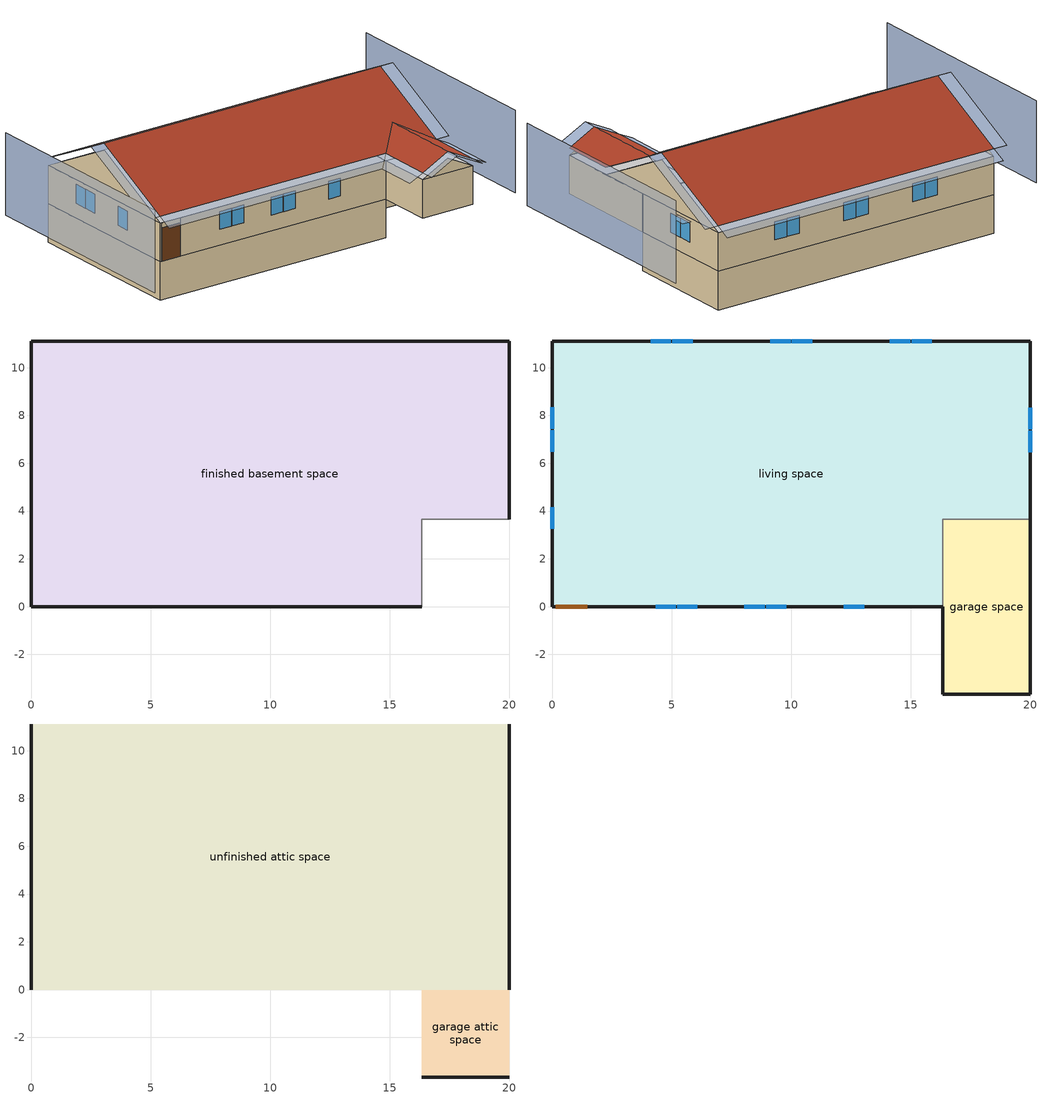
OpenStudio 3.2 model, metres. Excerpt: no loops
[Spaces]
finished basement space
 floor foundation (FloorFndGrndFinB): 0,0 0,11.12 20.01,11.12 20.01,3.66 16.35,3.66 16.35,0 z-2.44
 wall foundation (WallFndGrndFinB): 20.01,3.66 20.01,11.12 0,11.12 0,0 16.35,0 z-2.44:0
 wall adiabatic (WallFndGrndFinB): 16.35,0 16.35,3.66 20.01,3.66 z-2.44:0
garage space
 floor foundation (FloorFndGrndUnfinSlab): 16.35,-3.66 16.35,3.66 20.01,3.66 20.01,-3.66 z0
 wall outside (WallExtUninsUnfin): 16.35,0 16.35,-3.66 20.01,-3.66 20.01,3.66 z0:2.44
 wall to living space (WallIntFinInsUnfin Reversed): 20.01,3.66 16.35,3.66 16.35,0 z0:2.44
living space
 floor to finished basement space (FloorFinUninsFin): 0,0 0,11.12 20.01,11.12 20.01,3.66 16.35,3.66 16.35,0 z0
 wall outside (WallExtInsFin): 20.01,3.66 20.01,11.12 0,11.12 0,0 0.13,0 1.48,0 16.35,0 z0:2.44
 window (WindowConstruction): 4.32,0 5.17,0 / 5.23,0 6.08,0 / 8.04,0 8.89,0 / 8.95,0 9.8,0 / 12.21,0 13.06,0 z1:2.13; 15.89,11.12 15.04,11.12 / 14.98,11.12 14.12,11.12 / 10.89,11.12 10.03,11.12 / 9.97,11.12 9.12,11.12 / 5.89,11.12 5.03,11.12 / 4.97,11.12 4.12,11.12 z0.99:2.13; 0,8.34 0,7.44 / 0,7.38 0,6.48 / 0,4.16 0,3.25 / 20.01,6.45 20.01,7.36 / 20.01,7.42 20.01,8.32 z0.93:2.13
 door (Door): 0.15,0 1.46,0 z0:2.13
unfinished attic space
 floor to garage space (FloorUnfinUninsUnfin): 20.01,3.66 20.01,0 16.35,0 16.35,3.66 z2.44
 floor to living space (FloorFinInsUnfinAttic): 20.01,11.12 20.01,3.66 16.35,3.66 16.35,0 0,0 0,11.12 z2.44
 wall outside (WallExtUninsUnfin): 0,5.56,5.22 0,11.12,2.44 0,0,2.44; 20.01,5.56,5.22 20.01,0,2.44 20.01,11.12,2.44
 roof outside (RoofUnfinInsExt): 0,5.56,5.67 20.01,5.56,5.67 20.01,11.12,2.9 0,11.12,2.9; 0,5.56,5.67 0,0,2.9 16.35,0,2.9 18.18,1.83,3.81 20.01,0,2.9 20.01,5.56,5.67
garage attic space
 floor to garage space (FloorUnfinUninsUnfin): 16.35,-3.66 16.35,0 20.01,0 20.01,-3.66 z2.44
 wall outside (WallExtUninsUnfin): 16.35,-3.66,2.44 20.01,-3.66,2.44 18.18,-3.66,3.35
 roof outside (RoofUnfinUninsExt): 16.35,0,2.9 16.35,-3.66,2.9 18.18,-3.66,3.81 18.18,1.83,3.81; 20.01,0,2.9 18.18,1.83,3.81 18.18,-3.66,3.81 20.01,-3.66,2.9
shading: -3.05,11.12 -3.05,-3.66 / 23.06,-3.66 23.06,11.12 z0:5.22; -0.91,5.56,5.67 -0.91,0,2.9 0,0,2.9 0,5.56,5.67; 0,-0.91,2.44 16.35,-0.91,2.44 16.35,0,2.9 0,0,2.9; 20.92,0,2.9 20.92,5.56,5.67 20.01,5.56,5.67 20.01,0,2.9; -0.91,11.12,2.9 -0.91,5.56,5.67 0,5.56,5.67 0,11.12,2.9; 20.92,5.56,5.67 20.92,11.12,2.9 20.01,11.12,2.9 20.01,5.56,5.67; 20.01,12.03,2.44 0,12.03,2.44 0,11.12,2.9 20.01,11.12,2.9; 15.44,0,2.44 15.44,-3.66,2.44 16.35,-3.66,2.9 16.35,0,2.9; 16.35,-4.57,2.9 18.18,-4.57,3.81 18.18,-3.66,3.81 16.35,-3.66,2.9; 20.92,-3.66,2.44 20.92,0,2.44 20.01,0,2.9 20.01,-3.66,2.9; 18.18,-4.57,3.81 20.01,-4.57,2.9 20.01,-3.66,2.9 18.18,-3.66,3.81; 20.01,8.47 20.01,7.26 20.62,7.26 20.62,8.47 z2.29; 20.01,7.51 20.01,6.3 20.62,6.3 20.62,7.51 z2.29; 0,3.1 0,4.31 -0.61,4.31 -0.61,3.1 z2.29; 0,6.33 0,7.53 -0.61,7.53 -0.61,6.33 z2.29; 5.32,0 4.17,0 4.17,-0.61 5.32,-0.61 z2.29; 9.95,0 8.8,0 8.8,-0.61 9.95,-0.61 z2.29; 8.97,11.12 10.13,11.12 10.13,11.73 8.97,11.73 z2.29; 6.23,0 5.08,0 5.08,-0.61 6.23,-0.61 z2.29; 0,7.29 0,8.5 -0.61,8.5 -0.61,7.29 z2.29; 9.04,0 7.89,0 7.89,-0.61 9.04,-0.61 z2.29; 13.21,0 12.06,0 12.06,-0.61 13.21,-0.61 z2.29; 14.88,11.12 16.04,11.12 16.04,11.73 14.88,11.73 z2.29; 13.97,11.12 15.13,11.12 15.13,11.73 13.97,11.73 z2.29; 9.88,11.12 11.04,11.12 11.04,11.73 9.88,11.73 z2.29; 4.88,11.12 6.04,11.12 6.04,11.73 4.88,11.73 z2.29; 3.96,11.12 5.12,11.12 5.12,11.73 3.96,11.73 z2.29
[Site]
Denver Intl Ap_CO_USA: Latitude {deg}=39.83; Longitude {deg}=-104.65; Time Zone {hr}=-7; Elevation {m}=1650; Terrain=Suburbs
[ClimateZones]
Climate Zone Institution Name 1=Building America; Climate Zone Document Year 1=0; Climate Zone Value 1=Cold
[Site:WaterMainsTemperature]
Calculation Method=Correlation; Annual Average Outdoor Air Temperature {C}=10.8753; Maximum Difference In Monthly Average Outdoor Air Temperatures {deltaC}=23.1524
[Site:GroundTemperature:Deep]
10.8753, 10.8753, 10.8753, 10.8753, 10.8753, 10.8753, 10.8753, 10.8753, 10.8753, 10.8753, 10.8753, 10.8753
[Building]
Building 1: North Axis {deg}=270; Standards Number of Stories=2; Standards Number of Above Ground Stories=1; Standards Building Type=singlefamilydetached; Standards Number of Living Units=1
[Material] Roughness=Rough
Name | Thickness {m} | Conductivity {W/m-K} | Density {kg/m3} | Specific Heat {J/kg-K} | Thermal Absorptance | Solar Absorptance | Visible Absorptance
Drywall 0.5 in. | 0.0127 | 0.160291 | 801 | 837.4 | 0.9 | 0.5 | 0.1
FloorUATrussandIns | 0.0889 | 0.0436674 | 50.7834 | 1165.1 | 0.9 | 0.5 | 0.9
FloorUAAdditionalCeilingIns | 0.12827 | 0.0411113 | 16.02 | 1046.75
Asphalt Shingles, Medium | 0.009525 | 0.162714 | 1121.4 | 1465.45 | 0.91 | 0.85 | 0.85
RoofSheathing | 0.01905 | 0.115458 | 512.64 | 1214.23 | 0.82 | 0.3 | 0.3
RoofUARoofIns | 0.18415 | 8.02398 | 37.0049 | 1207.88 | 0.91 | 0.85 | 0.91
FoundationExtVertIns | 0.051816 | 0.029427 | 32.04 | 1214.23
Concrete 8.0 in.; FootingMaterial | 0.2032 | 1.803125 | 2242.8 | 837.4 | 0.9
Concrete 4.0 in. | 0.1016 | 1.803125 | 2242.8 | 837.4 | 0.9
FloorFinStudAndAirFloor | 0.1397 | 0.557395 | 67.691 | 1210.98 | 0.9 | 0.5 | 0.9
Wood Floor | 0.015875 | 0.115458 | 544.68 | 1214.23
Floor Covering | 0.0127 | 0.0433444 | 54.468 | 1339.84 | 0.9 | 0.9
FloorFinStudAndAirFloor 1 | 0.1397 | 0.606274 | 67.691 | 1210.98 | 0.82 | 0.3 | 0.3
Vinyl, Light | 0.009525 | 0.089435 | 177.822 | 1046.75 | 0.9 | 0.3 | 0.3
WallSheathing | 0.0127 | 0.115458 | 512.64 | 1214.23 | 0.82 | 0.3 | 0.3
WallICFInsFormOuter | 0.0508 | 0.0310534 | 68.5656 | 1214.23 | 0.9 | 0.3 | 0.9
WallICFConcrete | 0.1016 | 1.46788 | 2111.31 | 844.354 | 0.9 | 0.3 | 0.9
WallICFInsFormOuter 1 | 0.0508 | 0.0310947 | 68.5656 | 1214.23 | 0.82 | 0.3 | 0.82
WallICFConcrete 1 | 0.1016 | 1.46983 | 2111.31 | 844.354 | 0.82 | 0.3 | 0.82
WallStudAndCavity | 0.0889 | 0.393744 | 83.0341 | 1211.67 | 0.9 | 0.3 | 0.9
WallStudAndCavity 1 | 0.0889 | 0.397942 | 83.0341 | 1211.67 | 0.82 | 0.3 | 0.3
res furniture material finished basement space | 0.1524 | 0.115458 | 640.8 | 1214.23 | 0.9 | 0.6 | 0.1
DoorMaterial | 0.04445 | 0.0612267 | 512.64 | 1214.23 | 0.82 | 0.3 | 0.3
[Construction]
FloorFinInsUnfinAttic: Drywall 0.5 in., FloorUATrussandIns, FloorUAAdditionalCeilingIns
RoofUnfinInsExt; RoofUnfinUninsExt: Asphalt Shingles, Medium, RoofSheathing, RoofUARoofIns
WallFndGrndFinB: Concrete 8.0 in., Drywall 0.5 in.
FloorFndGrndFinB; FloorFndGrndUnfinSlab: Concrete 4.0 in.
FootingConstruction: FootingMaterial
FloorFinUninsFin: Drywall 0.5 in., FloorFinStudAndAirFloor, RoofSheathing, Wood Floor, Floor Covering
FloorUnfinUninsUnfin: FloorFinStudAndAirFloor 1, RoofSheathing
WallExtInsFin: Vinyl, Light, WallSheathing, WallICFInsFormOuter, WallICFConcrete, WallICFInsFormOuter, Drywall 0.5 in.
WallIntFinInsUnfin Reversed: WallICFInsFormOuter 1, WallICFConcrete 1, WallICFInsFormOuter 1, WallSheathing
WallExtUninsUnfin: Vinyl, Light, WallSheathing, WallStudAndCavity
WallIntFinUninsFin: WallStudAndCavity 1, Drywall 0.5 in.
res furniture construction finished basement space; res furniture construction living space; res furniture construction garage space: res furniture material finished basement space
WindowConstruction: WindowMaterial
Door: DoorMaterial
[WindowMaterial:Shade]
CoolingShade: Solar Transmittance=0.999; Solar Reflectance=0.00099; Visible Transmittance=0.999; Visible Reflectance=0.00099; Thermal Hemispherical Emissivity=1e-05; Thermal Transmittance=0.999; Thickness {m}=0.0001; Conductivity {W/m-K}=10000; Shade to Glass Distance {m}=0.001; Top Opening Multiplier=0; Bottom Opening Multiplier=0; Left-Side Opening Multiplier=0; Right-Side Opening Multiplier=0; Airflow Permeability=0
[WindowMaterial:SimpleGlazingSystem]
WindowMaterial: U-Factor {W/m2-K}=2.10086; Solar Heat Gain Coefficient=0.21
[ThermalZone] Use Ideal Air Loads=No
Name | Thermostat
living zone | living zone temperature setpoint
garage zone; unfinished attic zone
finished basement zone | finished basement zone temperature setpoint
[Sizing:Zone] Zone Cooling Design Supply Air Temperature Input Method=SupplyAirTemperature; Zone Cooling Design Supply Air Temperature {C}=14; Zone Cooling Design Supply Air Temperature Difference {deltaC}=11.11; Zone Heating Design Supply Air Temperature Input Method=SupplyAirTemperature; Zone Heating Design Supply Air Temperature {C}=40; Zone Heating Design Supply Air Temperature Difference {deltaC}=11.11; Zone Cooling Design Supply Air Humidity Ratio {kg-H2O/kg-air}=0.0085; Zone Heating Design Supply Air Humidity Ratio {kg-H2O/kg-air}=0.008; Cooling Design Air Flow Method=DesignDay; Heating Design Air Flow Method=DesignDay; Account for Dedicated Outdoor Air System=No; Dedicated Outdoor Air System Control Strategy=NeutralSupplyAir; Dedicated Outdoor Air Low Setpoint Temperature for Design {C}=autosize; Dedicated Outdoor Air High Setpoint Temperature for Design {C}=autosize
garage zone; unfinished attic zone
[Space]
Name | Space Type | Thermal Zone | Building Unit
garage space | Space Type 1 | garage zone
living space | Space Type 2 | living zone | unit 1
unfinished attic space | Space Type 3 | unfinished attic zone
finished basement space | Space Type 4 | finished basement zone | unit 1
garage attic space | Space Type 5 | garage zone
[SpaceType]
Name | Standards Space Type
Space Type 1 | garage
Space Type 2 | living
Space Type 3 | unfinished attic
Space Type 4 | finished basement
Space Type 5 | garage attic
[BuildingUnit]
unit 1: Building Unit Type=Residential
[External:File]
8760.csv: File=8760.csv
[People:Definition] Number of People Calculation Method=People; Number of People {people}=1.615; Fraction Radiant=0.319734; Sensible Heat Fraction=0.573; Carbon Dioxide Generation Rate {m3/s-W}=0; Enable ASHRAE 55 Comfort Warnings=No; Mean Radiant Temperature Calculation Type=ZoneAveraged
res occupants|living space; res occupants|finished basement space
[People] Number of People Schedule=occupants; Activity Level Schedule=res occupants activity schedule; Multiplier=1
Name | People Definition | Space or SpaceType
res occupants|living space | res occupants|living space | living space
res occupants|finished basement space | res occupants|finished basement space | finished basement space
[Foundation:Kiva] Wall Height Above Grade {m}=0.2032; Wall Depth Below Slab {m}=0.2032
Name | Exterior Vertical Insulation Material | Exterior Vertical Insulation Depth {m} | Footing Wall Construction
Foundation Kiva 1 | FoundationExtVertIns | 2.4384
Foundation Kiva 2 |  |  | FootingConstruction
[Foundation:Kiva:Settings]
Soil Conductivity {W/m-K}=1.731; Soil Density {kg/m3}=1842.3; Soil Specific Heat {J/kg-K}=418.7; Ground Solar Absorptivity=0.9; Ground Thermal Absorptivity=0.9; Ground Surface Roughness {m}=0.03; Far-Field Width {m}=40; Deep-Ground Boundary Condition=ZeroFlux; Deep-Ground Depth {m}=40; Minimum Cell Dimension {m}=0.02; Maximum Cell Growth Coefficient=1.5; Simulation Timestep=Hourly
[SurfaceProperty:ExposedFoundationPerimeter] Exposed Perimeter Calculation Method=TotalExposedPerimeter
Name | Total Exposed Perimeter {m}
Surface 20 | 54.9333
Surface 1 | 14.6304
[InternalMass:Definition] Design Level Calculation Method=SurfaceArea
Name | Construction | Surface Area {m2}
finished basement space Partition; living space Partition | WallIntFinUninsFin | 209.032
res furniture mass finished basement space | res furniture construction finished basement space | 83.6127
res furniture mass living space | res furniture construction living space | 83.6127
res furniture mass garage space | res furniture construction garage space | 2.67561
[InternalMass] Multiplier=1
Name | Internal Mass Definition | Space or SpaceType
finished basement space Partition | finished basement space Partition | finished basement space
living space Partition | living space Partition | living space
res furniture mass finished basement space | res furniture mass finished basement space | finished basement space
res furniture mass living space | res furniture mass living space | living space
res furniture mass garage space | res furniture mass garage space | garage space
[ShadingControl]
WindowShadingControl: Shading Type=InteriorShade; Shading Device Material=CoolingShade; Shading Control Type=OnIfScheduleAllows; Schedule=Window shading schedule; Shading Control Is Scheduled=Yes; Multiple Surface Control Type=Sequential; Sub Surface Name 1=Surface 10 - Window 2; Sub Surface Name 2=Surface 10 - Window 1; Sub Surface Name 3=Surface 8 - Window 3; Sub Surface Name 4=Surface 8 - Window 2; Sub Surface Name 5=Surface 13 - Window 1; Sub Surface Name 6=Surface 13 - Window 4; Sub Surface Name 7=Surface 9 - Window 4; Sub Surface Name 8=Surface 13 - Window 2; Sub Surface Name 9=Surface 8 - Window 1; Sub Surface Name 10=Surface 13 - Window 3; Sub Surface Name 11=Surface 13 - Window 5; Sub Surface Name 12=Surface 9 - Window 1; Sub Surface Name 13=Surface 9 - Window 2; Sub Surface Name 14=Surface 9 - Window 3; Sub Surface Name 15=Surface 9 - Window 5; Sub Surface Name 16=Surface 9 - Window 6
[AvailabilityManager:DifferentialThermostat]
res solar hot water useful energy: Temperature Difference On Limit {deltaC}=0; Temperature Difference Off Limit {deltaC}=0
[Coil:Heating:DX:MultiSpeed:StageData] Rated Supply Air Fan Power Per Volume Flow Rate {W/(m3/s)}=773.3; Rated Waste Heat Fraction of Power Input=0.2; Waste Heat Function of Temperature Curve=ConstantBiquadratic
Name | Gross Rated Heating Capacity {W} | Gross Rated Heating COP {W/W} | Rated Air Flow Rate {m3/s} | Heating Capacity Function of Temperature Curve | Heating Capacity Function of Flow Fraction Curve | Energy Input Ratio Function of Temperature Curve | Energy Input Ratio Function of Flow Fraction Curve | Part Load Fraction Correlation Curve
 | 7303.33 | 4.20141 | 0.544488 | HP_Heat-Cap-fT2 | HP_Heat-CAP-fFF2 | HP_Heat-EIR-fT2 | HP_Heat-EIR-fFF2 | HP_Heat-PLF-fPLR2
 | 10955 | 3.36842 | 0.653385 | HP_Heat-Cap-fT4 | HP_Heat-CAP-fFF4 | HP_Heat-EIR-fT4 | HP_Heat-EIR-fFF4 | HP_Heat-PLF-fPLR4
 | 14606.7 | 3.08351 | 0.762283 | HP_Heat-Cap-fT6 | HP_Heat-CAP-fFF6 | HP_Heat-EIR-fT6 | HP_Heat-EIR-fFF6 | HP_Heat-PLF-fPLR6
 | 21910 | 2.79255 | 0.980078 | HP_Heat-Cap-fT10 | HP_Heat-CAP-fFF10 | HP_Heat-EIR-fT10 | HP_Heat-EIR-fFF10 | HP_Heat-PLF-fPLR10
[ThermostatSetpoint:DualSetpoint] Heating Setpoint Temperature Schedule=res heating setpoint; Cooling Setpoint Temperature Schedule=res cooling setpoint
finished basement zone temperature setpoint; living zone temperature setpoint
[ElectricEquipment:Definition] Design Level Calculation Method=EquipmentLevel
Name | Design Level {W} | Fraction Latent | Fraction Radiant | Fraction Lost
res refrig | 65.0889 | 0 | 0 | 0
res range electric | 41.8374 | 0.3 | 0.24 | 0.3
res misc plug loads|living space; res misc plug loads|finished basement space | 316.042 | 0.021 | 0.558 | 0.049
res infil_1 house fan; res infil_1 range fan; res infil_1 bath fan | 0 | 0 | 0 | 1
[ElectricEquipment]
Name | Electric Equipment Definition | Space or SpaceType | Schedule
res refrig | res refrig | living space | res refrig schedule
res range electric | res range electric | living space | cooking_range
res misc plug loads|living space | res misc plug loads|living space | living space | plug_loads
res misc plug loads|finished basement space | res misc plug loads|finished basement space | finished basement space | plug_loads
res infil_1 house fan | res infil_1 house fan | living space | Always On Discrete
res infil_1 range fan | res infil_1 range fan | living space | Always On Discrete
res infil_1 bath fan | res infil_1 bath fan | living space | Always On Discrete
[OtherEquipment:Definition]
res range gas: Design Level Calculation Method=EquipmentLevel; Design Level {W}=436.408; Fraction Latent=0.2; Fraction Radiant=0.18; Fraction Lost=0.5
[OtherEquipment]
res range gas: Other Equipment Definition=res range gas; Space or SpaceType=living space; Schedule=cooking_range; Fuel Type=NaturalGas
[Lights:Definition] Design Level Calculation Method=LightingLevel; Fraction Radiant=0.6; Fraction Visible=0.2; Return Air Fraction=0
Name | Lighting Level {W}
res lighting interior living space; res lighting interior finished basement space | 508.114
res lighting garage garage space | 22.6628
[Lights] Fraction Replaceable=1
Name | Lights Definition | Space or SpaceType | Schedule
res lighting interior living space | res lighting interior living space | living space | lighting_interior
res lighting interior finished basement space | res lighting interior finished basement space | finished basement space | lighting_interior
res lighting garage garage space | res lighting garage garage space | garage space | lighting_garage
[Exterior:Lights:Definition]
res lighting exterior: Design Level {W}=73.6543
[Exterior:Lights]
res lighting exterior: Exterior Lights Definition=res lighting exterior; Schedule=lighting_exterior
[SpaceInfiltration:EffectiveLeakageArea] Schedule=Always On Discrete
Name | Space or SpaceType | Effective Air Leakage Area {cm2} | Stack Coefficient | Wind Coefficient
res infil|garage attic space | garage attic space | 107.486 | 0.000201668 | 5.47603e-05
res infil|garage space | garage space | 107.486 | 0.000201668 | 5.47603e-05
res infil|unfinished attic space | unfinished attic space | 7406.25 | 0.000224897 | 3.72816e-05
[EnergyManagementSystem:Sensor]
Name | Output Variable or Output Meter | Output Variable or Output Meter Index Key
res_nv_pb_s | Site Outdoor Air Barometric Pressure
res_af_vw_s | Site Wind Speed
res_nv_wt_s | Site Outdoor Air Humidity Ratio
res_nv_1_nva_s | Schedule Value | res nv_1 avail schedule
res_nv_1_sp_s | Schedule Value | res nv_1 temp schedule
res_infil_1_range_sch_s | Schedule Value | res mv_1 range exhaust schedule
res_infil_1_bath_sch_s | Schedule Value | res mv_1 bath exhaust schedule
res_infil_1_wh_sch_s | Schedule Value | Always On Discrete
[SpaceInfiltration:DesignFlowRate] Space or SpaceType=living space; Schedule=Always On Discrete; Design Flow Rate Calculation Method=Flow/Space; Design Flow Rate {m3/s}=0
res nv_1 flow; res infil_1 flow
[EnergyManagementSystem:Actuator]
Name | Actuated Component | Actuated Component Type | Actuated Component Control Type
res_nv_1_flow_act | res nv_1 flow | Zone Infiltration | Air Exchange Flow Rate
res_infil_1_house_fan_act | res infil_1 house fan | ElectricEquipment | Electricity Rate
res_infil_1_range_fan_act | res infil_1 range fan | ElectricEquipment | Electricity Rate
res_infil_1_bath_fan_act | res infil_1 bath fan | ElectricEquipment | Electricity Rate
res_infil_1_flow_act | res infil_1 flow | Zone Infiltration | Air Exchange Flow Rate
[EnergyManagementSystem:Program]
res_nv_1_program: Set Tdiff = res_af_1_tin_s-res_af_1_tt_s; Set dT = (@Abs Tdiff); Set pt = (@RhFnTdbWPb res_af_1_tt_s res_nv_wt_s res_nv_pb_s); Set NVA = 6365.272638662821; Set Cs = 8.963020389461627e-05; Set Cw = 6.158219665777789e-05; Set MNV = 2.831684659200018; Set MHR = 0.0115; Set MRH = 0.7; Set temp1 = (res_nv_1_nva_s*NVA); Set SGNV = temp1*((((Cs*dT)+(Cw*(res_af_vw_s^2)))^0.5)/1000); If (res_nv_wt_s<MHR) && (pt<MRH) && (res_af_1_tin_s>res_nv_1_sp_s); Set temp2 = (res_af_1_tin_s-res_nv_1_sp_s); Set NVadj1 = temp2/(res_af_1_tin_s-res_af_1_tt_s); Set NVadj2 = (@Min NVadj1 1); Set NVadj3 = (@Max NVadj2 0); Set NVadj = SGNV*NVadj3; Set res_nv_1_flow_act = (@Min NVadj MNV); Else; Set res_nv_1_flow_act = 0; EndIf
res_infil_1_program: Set p_m = 0.14; Set p_s = 0.22; Set s_m = 270; Set s_s = 370; Set z_m = 9.99744; Set z_s = 2.4384; Set f_t = (((s_m/z_m)^p_m)*((z_s/s_s)^p_s)); Set Tdiff = res_af_1_tin_s-res_af_1_tt_s; Set dT = @Abs Tdiff; Set c = 0.0784; Set Cs = 0.0471; Set Cw = 0.1406; Set n = 0.67; Set sft = (f_t*0.5); Set temp1 = ((c*Cw)*((sft*res_af_vw_s)^(2*n)))^2; Set Qn = (((c*Cs*(dT^n))^2)+temp1)^0.5; Set Tdiff = res_af_1_tin_s-res_af_1_tt_s; Set dT = @Abs Tdiff; Set QWHV = res_infil_1_wh_sch_s*0.0389; Set Qrange = res_infil_1_range_sch_s*0.0472; Set Qdryer = 0.0; Set Qbath = res_infil_1_bath_sch_s*0.0708; Set QhpwhOut = 0; Set QhpwhIn = 0; Set QductsOut = 0; Set QductsIn = 0; Set Qout = QWHV+Qrange+Qbath+Qdryer+QhpwhOut+QductsOut; Set Qin = QhpwhIn+QductsIn; Set Qu = (@Abs (Qout-Qin)); Set Qb = (@Min Qout Qin); Set faneff_wh = 0.9438948864000002; Set res_infil_1_house_fan_act = (QWHV*300)/faneff_wh*1; Set faneff_sp = 0.4719474432000001; Set res_infil_1_range_fan_act = (Qrange*300)/faneff_sp; Set res_infil_1_bath_fan_act = (Qbath*300)/faneff_sp; Set Q_acctd_for_elsewhere = QhpwhOut+QhpwhIn+QductsOut+QductsIn; Set res_infil_1_flow_act = (((Qu^2)+(Qn^2))^0.5)-Q_acctd_for_elsewhere; Set res_infil_1_flow_act = (@Max res_infil_1_flow_act 0)
[EnergyManagementSystem:ProgramCallingManager]
res af_1 program calling manager: BeginTimestepBeforePredictor; res_infil_1_program; res_nv_1_program
[Schedule:File] External File=8760.csv; Rows to Skip at Top=1; Number of Hours of Data=8760; Minutes per Item=60
Name | Column Number
occupants | 1
cooking_range | 2
lighting_interior | 4
lighting_garage | 6
lighting_exterior | 5
plug_loads | 3
[Schedule:Constant]
Name | Value
res occupants activity schedule | 112.539
Always On Discrete | 1
[Schedule:Ruleset]
Name | Default Day Schedule | Summer Design Day Schedule | Winter Design Day Schedule
Window shading schedule | Schedule Day 3
res heating setpoint | Schedule Day 6 | res heating setpoint summer design | res heating setpoint winter design
res cooling setpoint | Schedule Day 7 | res cooling setpoint summer design | res cooling setpoint winter design
res refrig schedule | Schedule Day 8 | res refrig schedule summer design | res refrig schedule winter design
res nv_1 temp schedule | Schedule Day 11
res nv_1 avail schedule | Schedule Day 12
res mv_1 range exhaust schedule | Schedule Day 15 | res mv_1 range exhaust schedule summer design | res mv_1 range exhaust schedule winter design
res mv_1 bath exhaust schedule | Schedule Day 16 | res mv_1 bath exhaust schedule summer design | res mv_1 bath exhaust schedule winter design
[Schedule:Day]
Schedule Day 3; Window shading schedule allday1; Window shading schedule allday2; Window shading schedule allday3; Window shading schedule allday4; Window shading schedule allday11; Window shading schedule allday12; Schedule Day 6; Schedule Day 7; Schedule Day 8; res refrig schedule winter design; Schedule Day 11; Schedule Day 12; Schedule Day 15; res mv_1 range exhaust schedule winter design; Schedule Day 16; res mv_1 bath exhaust schedule winter design: 24, 0, 0
Window shading schedule allday5; Window shading schedule allday6; Window shading schedule allday7; Window shading schedule allday8; Window shading schedule allday9; Window shading schedule allday10; res refrig schedule summer design; res mv_1 range exhaust schedule summer design; res mv_1 bath exhaust schedule summer design: 24, 0, 1
res heating setpoint allday1; res heating setpoint allday2; res heating setpoint allday3; res heating setpoint allday4; res heating setpoint allday5; res heating setpoint allday6; res heating setpoint allday7; res heating setpoint allday8; res heating setpoint allday9; res heating setpoint allday10; res heating setpoint allday11; res heating setpoint allday12: 24, 0, 21.6667
res heating setpoint winter design; res cooling setpoint winter design: 24, 0, 21.1111
res heating setpoint summer design; res cooling setpoint summer design; res nv_1 temp schedule allday1; res nv_1 temp schedule allday2; res nv_1 temp schedule allday3; res nv_1 temp schedule allday4; res nv_1 temp schedule allday11; res nv_1 temp schedule allday12: 24, 0, 23.8889
res cooling setpoint allday1; res cooling setpoint allday2; res cooling setpoint allday3; res cooling setpoint allday4; res cooling setpoint allday5; res cooling setpoint allday6; res cooling setpoint allday7; res cooling setpoint allday8; res cooling setpoint allday9; res cooling setpoint allday10; res cooling setpoint allday11; res cooling setpoint allday12: 24, 0, 24.4444
res refrig schedule allday1; res refrig schedule allday12: 1, 0, 0.610949, 2, 0, 0.595675, 3, 0, 0.580401, 4, 0, 0.565128, 6, 0, 0.549854, 7, 0, 0.580401, 8, 0, 0.610949, 10, 0, 0.626223, 12, 0, 0.610949, 15, 0, 0.641496, 16, 0, 0.626223, 17, 0, 0.672044, 18, 0, 0.733139, 19, 0, 0.763686, 20, 0, 0.733139, 21, 0, 0.717865, 22, 0, 0.702591, 23, 0, 0.672044, 24, 0, 0.626223
res refrig schedule allday2: 1, 0, 0.609489, 2, 0, 0.594252, 3, 0, 0.579015, 4, 0, 0.563777, 6, 0, 0.54854, 7, 0, 0.579015, 8, 0, 0.609489, 10, 0, 0.624726, 12, 0, 0.609489, 15, 0, 0.639964, 16, 0, 0.624726, 17, 0, 0.670438, 18, 0, 0.731387, 19, 0, 0.761861, 20, 0, 0.731387, 21, 0, 0.71615, 22, 0, 0.700912, 23, 0, 0.670438, 24, 0, 0.624726
res refrig schedule allday3; res refrig schedule allday4; res refrig schedule allday5: 1, 0, 0.791241, 2, 0, 0.77146, 3, 0, 0.751679, 4, 0, 0.731898, 6, 0, 0.712117, 7, 0, 0.751679, 8, 0, 0.791241, 10, 0, 0.811022, 12, 0, 0.791241, 15, 0, 0.830803, 16, 0, 0.811022, 17, 0, 0.870365, 18, 0, 0.949489, 19, 0, 0.989051, 20, 0, 0.949489, 21, 0, 0.929708, 22, 0, 0.909927, 23, 0, 0.870365, 24, 0, 0.811022
res refrig schedule allday6; res refrig schedule allday7; res refrig schedule allday8; res refrig schedule allday9: 1, 0, 0.8, 2, 0, 0.78, 3, 0, 0.76, 4, 0, 0.74, 6, 0, 0.72, 7, 0, 0.76, 8, 0, 0.8, 10, 0, 0.82, 12, 0, 0.8, 15, 0, 0.84, 16, 0, 0.82, 17, 0, 0.88, 18, 0, 0.96, 19, 0, 1, 20, 0, 0.96, 21, 0, 0.94, 22, 0, 0.92, 23, 0, 0.88, 24, 0, 0.82
res refrig schedule allday10: 1, 0, 0.679562, 2, 0, 0.662573, 3, 0, 0.645584, 4, 0, 0.628595, 6, 0, 0.611606, 7, 0, 0.645584, 8, 0, 0.679562, 10, 0, 0.696551, 12, 0, 0.679562, 15, 0, 0.71354, 16, 0, 0.696551, 17, 0, 0.747518, 18, 0, 0.815474, 19, 0, 0.849453, 20, 0, 0.815474, 21, 0, 0.798485, 22, 0, 0.781496, 23, 0, 0.747518, 24, 0, 0.696551
res refrig schedule allday11: 1, 0, 0.675182, 2, 0, 0.658303, 3, 0, 0.641423, 4, 0, 0.624544, 6, 0, 0.607664, 7, 0, 0.641423, 8, 0, 0.675182, 10, 0, 0.692062, 12, 0, 0.675182, 15, 0, 0.708942, 16, 0, 0.692062, 17, 0, 0.742701, 18, 0, 0.810219, 19, 0, 0.843978, 20, 0, 0.810219, 21, 0, 0.793339, 22, 0, 0.77646, 23, 0, 0.742701, 24, 0, 0.692062
res nv_1 temp schedule allday5; res nv_1 temp schedule allday6; res nv_1 temp schedule allday7; res nv_1 temp schedule allday8; res nv_1 temp schedule allday9; res nv_1 temp schedule allday10: 24, 0, 22.2222
res nv_1 availability schedule allday1 on; res nv_1 availability schedule allday1 on 1; res nv_1 availability schedule allday1 on 2; res nv_1 availability schedule allday1 on 3; res nv_1 availability schedule allday1 on 4; res nv_1 availability schedule allday1 on 5; res nv_1 availability schedule allday1 on 6; res nv_1 availability schedule allday1 on 7; res nv_1 availability schedule allday1 on 8; res nv_1 availability schedule allday1 on 9; res nv_1 availability schedule allday1 on 10; res nv_1 availability schedule allday1 on 11: 1, 0, 1, 2, 0, 1, 3, 0, 1, 4, 0, 1, 5, 0, 1, 6, 0, 1, 7, 0, 1, 8, 0, 1, 9, 0, 1, 10, 0, 1, 11, 0, 1, 12, 0, 1, 13, 0, 1, 14, 0, 1, 15, 0, 1, 16, 0, 1, 17, 0, 1, 18, 0, 1, 19, 0, 1, 20, 0, 1, 21, 0, 1, 22, 0, 1, 23, 0, 1, 24, 0, 1
res mv_1 range exhaust schedule allday1; res mv_1 range exhaust schedule allday2; res mv_1 range exhaust schedule allday3; res mv_1 range exhaust schedule allday4; res mv_1 range exhaust schedule allday5; res mv_1 range exhaust schedule allday6; res mv_1 range exhaust schedule allday7; res mv_1 range exhaust schedule allday8; res mv_1 range exhaust schedule allday9; res mv_1 range exhaust schedule allday10; res mv_1 range exhaust schedule allday11; res mv_1 range exhaust schedule allday12: 15, 0, 0, 16, 0, 1, 24, 0, 0
res mv_1 bath exhaust schedule allday1; res mv_1 bath exhaust schedule allday2; res mv_1 bath exhaust schedule allday3; res mv_1 bath exhaust schedule allday4; res mv_1 bath exhaust schedule allday5; res mv_1 bath exhaust schedule allday6; res mv_1 bath exhaust schedule allday7; res mv_1 bath exhaust schedule allday8; res mv_1 bath exhaust schedule allday9; res mv_1 bath exhaust schedule allday10; res mv_1 bath exhaust schedule allday11; res mv_1 bath exhaust schedule allday12: 4, 0, 0, 5, 0, 1, 24, 0, 0
[Schedule:Rule] Apply Monday=Yes; Apply Wednesday=Yes; Apply Friday=Yes; Date Specification Type=DateRange; Start Day=1
Name | Schedule Ruleset | Rule Order | Day Schedule | Apply Sunday | Apply Tuesday | Apply Thursday | Apply Saturday | Start Month | End Month | End Day
Window shading schedule allday rule1 | Window shading schedule | 11 | Window shading schedule allday1 | Yes | Yes | Yes | Yes | 1 | 1 | 31
Window shading schedule allday rule2 | Window shading schedule | 10 | Window shading schedule allday2 | Yes | Yes | Yes | Yes | 2 | 2 | 28
Window shading schedule allday rule3 | Window shading schedule | 9 | Window shading schedule allday3 | Yes | Yes | Yes | Yes | 3 | 3 | 31
Window shading schedule allday rule4 | Window shading schedule | 8 | Window shading schedule allday4 | Yes | Yes | Yes | Yes | 4 | 4 | 30
Window shading schedule allday rule5 | Window shading schedule | 7 | Window shading schedule allday5 | Yes | Yes | Yes | Yes | 5 | 5 | 31
Window shading schedule allday rule6 | Window shading schedule | 6 | Window shading schedule allday6 | Yes | Yes | Yes | Yes | 6 | 6 | 30
Window shading schedule allday rule7 | Window shading schedule | 5 | Window shading schedule allday7 | Yes | Yes | Yes | Yes | 7 | 7 | 31
Window shading schedule allday rule8 | Window shading schedule | 4 | Window shading schedule allday8 | Yes | Yes | Yes | Yes | 8 | 8 | 31
Window shading schedule allday rule9 | Window shading schedule | 3 | Window shading schedule allday9 | Yes | Yes | Yes | Yes | 9 | 9 | 30
Window shading schedule allday rule10 | Window shading schedule | 2 | Window shading schedule allday10 | Yes | Yes | Yes | Yes | 10 | 10 | 31
Window shading schedule allday rule11 | Window shading schedule | 1 | Window shading schedule allday11 | Yes | Yes | Yes | Yes | 11 | 11 | 30
Window shading schedule allday rule12 | Window shading schedule | 0 | Window shading schedule allday12 | Yes | Yes | Yes | Yes | 12 | 12 | 31
res heating setpoint allday rule1 | res heating setpoint | 11 | res heating setpoint allday1 | Yes | Yes | Yes | Yes | 1 | 1 | 31
res heating setpoint allday rule2 | res heating setpoint | 10 | res heating setpoint allday2 | Yes | Yes | Yes | Yes | 2 | 2 | 28
res heating setpoint allday rule3 | res heating setpoint | 9 | res heating setpoint allday3 | Yes | Yes | Yes | Yes | 3 | 3 | 31
res heating setpoint allday rule4 | res heating setpoint | 8 | res heating setpoint allday4 | Yes | Yes | Yes | Yes | 4 | 4 | 30
res heating setpoint allday rule5 | res heating setpoint | 7 | res heating setpoint allday5 | Yes | Yes | Yes | Yes | 5 | 5 | 31
res heating setpoint allday rule6 | res heating setpoint | 6 | res heating setpoint allday6 | Yes | Yes | Yes | Yes | 6 | 6 | 30
res heating setpoint allday rule7 | res heating setpoint | 5 | res heating setpoint allday7 | Yes | Yes | Yes | Yes | 7 | 7 | 31
res heating setpoint allday rule8 | res heating setpoint | 4 | res heating setpoint allday8 | Yes | Yes | Yes | Yes | 8 | 8 | 31
res heating setpoint allday rule9 | res heating setpoint | 3 | res heating setpoint allday9 | Yes | Yes | Yes | Yes | 9 | 9 | 30
res heating setpoint allday rule10 | res heating setpoint | 2 | res heating setpoint allday10 | Yes | Yes | Yes | Yes | 10 | 10 | 31
res heating setpoint allday rule11 | res heating setpoint | 1 | res heating setpoint allday11 | Yes | Yes | Yes | Yes | 11 | 11 | 30
res heating setpoint allday rule12 | res heating setpoint | 0 | res heating setpoint allday12 | Yes | Yes | Yes | Yes | 12 | 12 | 31
res cooling setpoint allday rule1 | res cooling setpoint | 11 | res cooling setpoint allday1 | Yes | Yes | Yes | Yes | 1 | 1 | 31
res cooling setpoint allday rule2 | res cooling setpoint | 10 | res cooling setpoint allday2 | Yes | Yes | Yes | Yes | 2 | 2 | 28
res cooling setpoint allday rule3 | res cooling setpoint | 9 | res cooling setpoint allday3 | Yes | Yes | Yes | Yes | 3 | 3 | 31
res cooling setpoint allday rule4 | res cooling setpoint | 8 | res cooling setpoint allday4 | Yes | Yes | Yes | Yes | 4 | 4 | 30
res cooling setpoint allday rule5 | res cooling setpoint | 7 | res cooling setpoint allday5 | Yes | Yes | Yes | Yes | 5 | 5 | 31
res cooling setpoint allday rule6 | res cooling setpoint | 6 | res cooling setpoint allday6 | Yes | Yes | Yes | Yes | 6 | 6 | 30
res cooling setpoint allday rule7 | res cooling setpoint | 5 | res cooling setpoint allday7 | Yes | Yes | Yes | Yes | 7 | 7 | 31
res cooling setpoint allday rule8 | res cooling setpoint | 4 | res cooling setpoint allday8 | Yes | Yes | Yes | Yes | 8 | 8 | 31
res cooling setpoint allday rule9 | res cooling setpoint | 3 | res cooling setpoint allday9 | Yes | Yes | Yes | Yes | 9 | 9 | 30
res cooling setpoint allday rule10 | res cooling setpoint | 2 | res cooling setpoint allday10 | Yes | Yes | Yes | Yes | 10 | 10 | 31
res cooling setpoint allday rule11 | res cooling setpoint | 1 | res cooling setpoint allday11 | Yes | Yes | Yes | Yes | 11 | 11 | 30
res cooling setpoint allday rule12 | res cooling setpoint | 0 | res cooling setpoint allday12 | Yes | Yes | Yes | Yes | 12 | 12 | 31
res refrig schedule allday rule1 | res refrig schedule | 11 | res refrig schedule allday1 | Yes | Yes | Yes | Yes | 1 | 1 | 31
res refrig schedule allday rule2 | res refrig schedule | 10 | res refrig schedule allday2 | Yes | Yes | Yes | Yes | 2 | 2 | 28
res refrig schedule allday rule3 | res refrig schedule | 9 | res refrig schedule allday3 | Yes | Yes | Yes | Yes | 3 | 3 | 31
res refrig schedule allday rule4 | res refrig schedule | 8 | res refrig schedule allday4 | Yes | Yes | Yes | Yes | 4 | 4 | 30
res refrig schedule allday rule5 | res refrig schedule | 7 | res refrig schedule allday5 | Yes | Yes | Yes | Yes | 5 | 5 | 31
res refrig schedule allday rule6 | res refrig schedule | 6 | res refrig schedule allday6 | Yes | Yes | Yes | Yes | 6 | 6 | 30
res refrig schedule allday rule7 | res refrig schedule | 5 | res refrig schedule allday7 | Yes | Yes | Yes | Yes | 7 | 7 | 31
res refrig schedule allday rule8 | res refrig schedule | 4 | res refrig schedule allday8 | Yes | Yes | Yes | Yes | 8 | 8 | 31
res refrig schedule allday rule9 | res refrig schedule | 3 | res refrig schedule allday9 | Yes | Yes | Yes | Yes | 9 | 9 | 30
res refrig schedule allday rule10 | res refrig schedule | 2 | res refrig schedule allday10 | Yes | Yes | Yes | Yes | 10 | 10 | 31
res refrig schedule allday rule11 | res refrig schedule | 1 | res refrig schedule allday11 | Yes | Yes | Yes | Yes | 11 | 11 | 30
res refrig schedule allday rule12 | res refrig schedule | 0 | res refrig schedule allday12 | Yes | Yes | Yes | Yes | 12 | 12 | 31
res nv_1 temp schedule allday rule1 | res nv_1 temp schedule | 11 | res nv_1 temp schedule allday1 | Yes | Yes | Yes | Yes | 1 | 1 | 31
res nv_1 temp schedule allday rule2 | res nv_1 temp schedule | 10 | res nv_1 temp schedule allday2 | Yes | Yes | Yes | Yes | 2 | 2 | 28
res nv_1 temp schedule allday rule3 | res nv_1 temp schedule | 9 | res nv_1 temp schedule allday3 | Yes | Yes | Yes | Yes | 3 | 3 | 31
res nv_1 temp schedule allday rule4 | res nv_1 temp schedule | 8 | res nv_1 temp schedule allday4 | Yes | Yes | Yes | Yes | 4 | 4 | 30
res nv_1 temp schedule allday rule5 | res nv_1 temp schedule | 7 | res nv_1 temp schedule allday5 | Yes | Yes | Yes | Yes | 5 | 5 | 31
res nv_1 temp schedule allday rule6 | res nv_1 temp schedule | 6 | res nv_1 temp schedule allday6 | Yes | Yes | Yes | Yes | 6 | 6 | 30
res nv_1 temp schedule allday rule7 | res nv_1 temp schedule | 5 | res nv_1 temp schedule allday7 | Yes | Yes | Yes | Yes | 7 | 7 | 31
res nv_1 temp schedule allday rule8 | res nv_1 temp schedule | 4 | res nv_1 temp schedule allday8 | Yes | Yes | Yes | Yes | 8 | 8 | 31
res nv_1 temp schedule allday rule9 | res nv_1 temp schedule | 3 | res nv_1 temp schedule allday9 | Yes | Yes | Yes | Yes | 9 | 9 | 30
res nv_1 temp schedule allday rule10 | res nv_1 temp schedule | 2 | res nv_1 temp schedule allday10 | Yes | Yes | Yes | Yes | 10 | 10 | 31
res nv_1 temp schedule allday rule11 | res nv_1 temp schedule | 1 | res nv_1 temp schedule allday11 | Yes | Yes | Yes | Yes | 11 | 11 | 30
res nv_1 temp schedule allday rule12 | res nv_1 temp schedule | 0 | res nv_1 temp schedule allday12 | Yes | Yes | Yes | Yes | 12 | 12 | 31
res nv_1 availability schedule allday ruleset1 on | res nv_1 avail schedule | 11 | res nv_1 availability schedule allday1 on |  |  |  |  | 1 | 1 | 31
res nv_1 availability schedule allday ruleset2 on | res nv_1 avail schedule | 10 | res nv_1 availability schedule allday1 on 1 |  |  |  |  | 2 | 2 | 28
res nv_1 availability schedule allday ruleset3 on | res nv_1 avail schedule | 9 | res nv_1 availability schedule allday1 on 2 |  |  |  |  | 3 | 3 | 31
res nv_1 availability schedule allday ruleset4 on | res nv_1 avail schedule | 8 | res nv_1 availability schedule allday1 on 3 |  |  |  |  | 4 | 4 | 30
res nv_1 availability schedule allday ruleset5 on | res nv_1 avail schedule | 7 | res nv_1 availability schedule allday1 on 4 |  |  |  |  | 5 | 5 | 31
res nv_1 availability schedule allday ruleset6 on | res nv_1 avail schedule | 6 | res nv_1 availability schedule allday1 on 5 |  |  |  |  | 6 | 6 | 30
res nv_1 availability schedule allday ruleset7 on | res nv_1 avail schedule | 5 | res nv_1 availability schedule allday1 on 6 |  |  |  |  | 7 | 7 | 31
res nv_1 availability schedule allday ruleset8 on | res nv_1 avail schedule | 4 | res nv_1 availability schedule allday1 on 7 |  |  |  |  | 8 | 8 | 31
res nv_1 availability schedule allday ruleset9 on | res nv_1 avail schedule | 3 | res nv_1 availability schedule allday1 on 8 |  |  |  |  | 9 | 9 | 30
res nv_1 availability schedule allday ruleset10 on | res nv_1 avail schedule | 2 | res nv_1 availability schedule allday1 on 9 |  |  |  |  | 10 | 10 | 31
res nv_1 availability schedule allday ruleset11 on | res nv_1 avail schedule | 1 | res nv_1 availability schedule allday1 on 10 |  |  |  |  | 11 | 11 | 30
res nv_1 availability schedule allday ruleset12 on | res nv_1 avail schedule | 0 | res nv_1 availability schedule allday1 on 11 |  |  |  |  | 12 | 12 | 31
res mv_1 range exhaust schedule allday rule1 | res mv_1 range exhaust schedule | 11 | res mv_1 range exhaust schedule allday1 | Yes | Yes | Yes | Yes | 1 | 1 | 31
res mv_1 range exhaust schedule allday rule2 | res mv_1 range exhaust schedule | 10 | res mv_1 range exhaust schedule allday2 | Yes | Yes | Yes | Yes | 2 | 2 | 28
res mv_1 range exhaust schedule allday rule3 | res mv_1 range exhaust schedule | 9 | res mv_1 range exhaust schedule allday3 | Yes | Yes | Yes | Yes | 3 | 3 | 31
res mv_1 range exhaust schedule allday rule4 | res mv_1 range exhaust schedule | 8 | res mv_1 range exhaust schedule allday4 | Yes | Yes | Yes | Yes | 4 | 4 | 30
res mv_1 range exhaust schedule allday rule5 | res mv_1 range exhaust schedule | 7 | res mv_1 range exhaust schedule allday5 | Yes | Yes | Yes | Yes | 5 | 5 | 31
res mv_1 range exhaust schedule allday rule6 | res mv_1 range exhaust schedule | 6 | res mv_1 range exhaust schedule allday6 | Yes | Yes | Yes | Yes | 6 | 6 | 30
res mv_1 range exhaust schedule allday rule7 | res mv_1 range exhaust schedule | 5 | res mv_1 range exhaust schedule allday7 | Yes | Yes | Yes | Yes | 7 | 7 | 31
res mv_1 range exhaust schedule allday rule8 | res mv_1 range exhaust schedule | 4 | res mv_1 range exhaust schedule allday8 | Yes | Yes | Yes | Yes | 8 | 8 | 31
res mv_1 range exhaust schedule allday rule9 | res mv_1 range exhaust schedule | 3 | res mv_1 range exhaust schedule allday9 | Yes | Yes | Yes | Yes | 9 | 9 | 30
res mv_1 range exhaust schedule allday rule10 | res mv_1 range exhaust schedule | 2 | res mv_1 range exhaust schedule allday10 | Yes | Yes | Yes | Yes | 10 | 10 | 31
res mv_1 range exhaust schedule allday rule11 | res mv_1 range exhaust schedule | 1 | res mv_1 range exhaust schedule allday11 | Yes | Yes | Yes | Yes | 11 | 11 | 30
res mv_1 range exhaust schedule allday rule12 | res mv_1 range exhaust schedule | 0 | res mv_1 range exhaust schedule allday12 | Yes | Yes | Yes | Yes | 12 | 12 | 31
res mv_1 bath exhaust schedule allday rule1 | res mv_1 bath exhaust schedule | 11 | res mv_1 bath exhaust schedule allday1 | Yes | Yes | Yes | Yes | 1 | 1 | 31
res mv_1 bath exhaust schedule allday rule2 | res mv_1 bath exhaust schedule | 10 | res mv_1 bath exhaust schedule allday2 | Yes | Yes | Yes | Yes | 2 | 2 | 28
res mv_1 bath exhaust schedule allday rule3 | res mv_1 bath exhaust schedule | 9 | res mv_1 bath exhaust schedule allday3 | Yes | Yes | Yes | Yes | 3 | 3 | 31
res mv_1 bath exhaust schedule allday rule4 | res mv_1 bath exhaust schedule | 8 | res mv_1 bath exhaust schedule allday4 | Yes | Yes | Yes | Yes | 4 | 4 | 30
res mv_1 bath exhaust schedule allday rule5 | res mv_1 bath exhaust schedule | 7 | res mv_1 bath exhaust schedule allday5 | Yes | Yes | Yes | Yes | 5 | 5 | 31
res mv_1 bath exhaust schedule allday rule6 | res mv_1 bath exhaust schedule | 6 | res mv_1 bath exhaust schedule allday6 | Yes | Yes | Yes | Yes | 6 | 6 | 30
res mv_1 bath exhaust schedule allday rule7 | res mv_1 bath exhaust schedule | 5 | res mv_1 bath exhaust schedule allday7 | Yes | Yes | Yes | Yes | 7 | 7 | 31
res mv_1 bath exhaust schedule allday rule8 | res mv_1 bath exhaust schedule | 4 | res mv_1 bath exhaust schedule allday8 | Yes | Yes | Yes | Yes | 8 | 8 | 31
res mv_1 bath exhaust schedule allday rule9 | res mv_1 bath exhaust schedule | 3 | res mv_1 bath exhaust schedule allday9 | Yes | Yes | Yes | Yes | 9 | 9 | 30
res mv_1 bath exhaust schedule allday rule10 | res mv_1 bath exhaust schedule | 2 | res mv_1 bath exhaust schedule allday10 | Yes | Yes | Yes | Yes | 10 | 10 | 31
res mv_1 bath exhaust schedule allday rule11 | res mv_1 bath exhaust schedule | 1 | res mv_1 bath exhaust schedule allday11 | Yes | Yes | Yes | Yes | 11 | 11 | 30
res mv_1 bath exhaust schedule allday rule12 | res mv_1 bath exhaust schedule | 0 | res mv_1 bath exhaust schedule allday12 | Yes | Yes | Yes | Yes | 12 | 12 | 31
[Curve:Biquadratic] Minimum Value of x=-100; Maximum Value of x=100; Minimum Value of y=-100; Maximum Value of y=100
Name | Coefficient1 Constant | Coefficient2 x | Coefficient3 x**2 | Coefficient4 y | Coefficient5 y**2 | Coefficient6 x*y
ConstantBiquadratic | 1 | 0 | 0 | 0 | 0 | 0
HP_Heat-Cap-fT2; HP_Heat-Cap-fT4; HP_Heat-Cap-fT6; HP_Heat-Cap-fT10 | 1.00293 | -0.0103867 | 0 | 0.0259615 | 0 | 0
HP_Heat-EIR-fT2; HP_Heat-EIR-fT4; HP_Heat-EIR-fT6; HP_Heat-EIR-fT10 | 0.966475 | 0.00591495 | 0.000191202 | -0.0129657 | 4.22532e-05 | -0.000524003
[Curve:Quadratic] Coefficient3 x**2=0; Minimum Value of x=0
Name | Coefficient1 Constant | Coefficient2 x | Maximum Value of x | Minimum Curve Output | Maximum Curve Output
HP_Heat-PLF-fPLR2; HP_Heat-PLF-fPLR4; HP_Heat-PLF-fPLR6; HP_Heat-PLF-fPLR10 | 0.6 | 0.4 | 1 | 0.7 | 1
HP_Heat-CAP-fFF2; HP_Heat-EIR-fFF2; HP_Heat-CAP-fFF4; HP_Heat-EIR-fFF4; HP_Heat-CAP-fFF6; HP_Heat-EIR-fFF6; HP_Heat-CAP-fFF10; HP_Heat-EIR-fFF10 | 1 | 0 | 2 | 0 | 2
